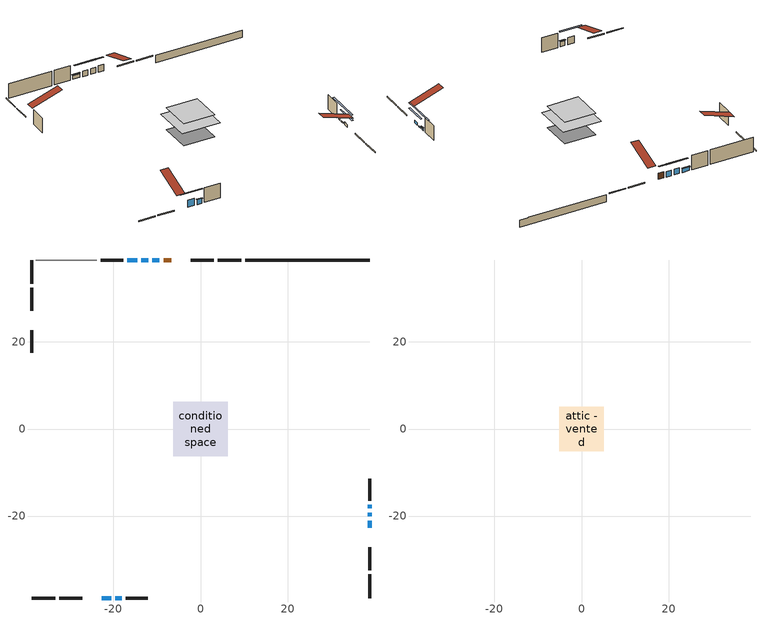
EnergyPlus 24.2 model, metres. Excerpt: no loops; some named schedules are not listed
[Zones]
conditioned space
 floor adiabatic (AdiabaticFloorConstruction): -6.23,-6.23 -6.23,6.23 6.23,6.23 6.23,-6.23 z3.05
 floor foundation (Slab1 construction): -5.1,-5.1 -5.1,5.1 5.1,5.1 5.1,-5.1 z-1.83
 wall outside (RimJoist1 construction): 9.41,38.84 3.98,38.84 / -38.84,-38.84 -33.41,-38.84 / -38.84,38.84 -38.84,33.41 / 38.84,-38.84 38.84,-33.41 z0.61:0.91
 wall outside (RimJoist2 construction): 3.05,38.84 -2.29,38.84 / -32.48,-38.84 -27.14,-38.84 / -38.84,32.48 -38.84,27.14 / 38.84,-32.48 38.84,-27.14 z0.61:0.91
 wall outside (AdiabaticWallConstruction 1): -6.77,38.84 -8.5,38.84 z0.61:2.64
 wall outside (AdiabaticWallConstruction): 38.84,-22.66 38.84,-21.03 z0.61:1.51; 38.84,-20.1 38.84,-19.19 z0.61:0.94; -9.42,38.84 -11.07,38.84 / -12,38.84 -13.64,38.84 z0.61:2.42; -22.66,-38.84 -20.55,-38.84 z0.61:2.94; 38.84,-18.27 38.84,-17.46 z0.61:1.5; -14.57,38.84 -16.87,38.84 z0.61:1.88; -19.62,-38.84 -18.14,-38.84 z0.61:2.24
 wall outside (Wall1 construction): -17.8,38.84 -22.93,38.84 / -17.22,-38.84 -12.08,-38.84 / -38.84,22.66 -38.84,17.52 / 38.84,-16.53 38.84,-11.4 z0.61:5.49
 wall foundation (FoundationWall1 construction): 10.34,38.84,-1.83 10.34,38.84,0.61 35.99,38.84,0.61 35.99,38.84,0.5 38.84,38.84,0.5 38.84,38.84,-1.83
 wall adiabatic (Wall3 construction): -23.86,38.84 -37.91,38.84 z0.61:5.49
 window (WindowConstruction): 38.84,-22.66 38.84,-21.03 z0.61:1.51
 window (WindowConstruction 7): 38.84,-20.1 38.84,-19.2 z0.61:0.94
 window (WindowConstruction 1): -9.43,38.84 -11.07,38.84 z0.61:2.42
 window (WindowConstruction 2): -12,38.84 -13.64,38.84 z0.61:2.42
 window (WindowConstruction 3): -22.66,-38.84 -20.55,-38.84 z0.61:2.94
 window (WindowConstruction 4): 38.84,-18.27 38.84,-17.46 z0.61:1.5
 window (WindowConstruction 5): -14.57,38.84 -16.87,38.84 z0.61:1.88
 window (WindowConstruction 6): -19.62,-38.84 -18.15,-38.84 z0.61:2.24
 door (Door): -6.77,38.84 -8.5,38.84 z0.61:2.64
 ceiling adiabatic (AdiabaticFloorConstruction): 6.23,-6.23 6.23,6.23 -6.23,6.23 -6.23,-6.23 z3.05
attic - vented
 floor to conditioned space (Floor1 construction Reversed): -5.1,-5.1 -5.1,5.1 5.1,5.1 5.1,-5.1 z5.49
 roof outside (Roof1 construction): -5.84,38.84,5.49 -5.84,28.9,8.8 -3.22,28.9,8.8 -3.22,38.84,5.49; -23.59,-38.84,5.49 -23.59,-28.9,8.8 -26.21,-28.9,8.8 -26.21,-38.84,5.49; -38.84,23.59,5.49 -28.9,23.59,8.8 -28.9,26.21,8.8 -38.84,26.21,5.49; 38.84,-23.59,5.49 28.9,-23.59,8.8 28.9,-26.21,8.8 38.84,-26.21,5.49
shading: 38.84,-18.39 38.84,-25.3 39.25,-25.3 39.25,-18.39 z4.15; 38.84,-14.12 38.84,-25.18 39.25,-25.18 39.25,-14.12 z6.02; -13.71,38.84 -6.79,38.84 -6.79,39.25 -13.71,39.25 z5.06; -16.28,38.84 -9.36,38.84 -9.36,39.25 -16.28,39.25 z5.06; -17.91,-38.84 -25.3,-38.84 -25.3,-39.25 -17.91,-39.25 z5.58; 38.84,-17.26 38.84,-18.47 39.25,-18.47 39.25,-17.26 z1.7; -17.07,38.84 -14.37,38.84 -14.37,39.25 -17.07,39.25 z2.08; -17.94,-38.84 -19.82,-38.84 -19.82,-39.25 -17.94,-39.25 z2.44
[Building]
Building 1: Terrain=Suburbs
[Site:Location]
Toronto City Centre_ON: Latitude {deg}=43.63; Longitude {deg}=-79.39; Time Zone {hr}=-5; Elevation {m}=77; Keep Site Location Information=Yes
[Site:GroundTemperature:Shallow]
5.01852, 3.26908, 3.12898, 3.95918, 7.29196, 10.6092, 13.4851, 15.3069, 15.4617, 13.9799, 11.1774, 7.9619
[Site:WaterMainsTemperature]
Calculation Method=Schedule; Temperature Schedule=mains temperature schedule
[Material] Roughness=Rough; Thermal Absorptance=0.9
Name | Thickness {m} | Conductivity {W/m-K} | Density {kg/m3} | Specific Heat {J/kg-K} | Solar Absorptance | Visible Absorptance
asphalt or fiberglass shingles | 0.00635 | 0.162714 | 1121.4 | 1465.45 | 0.4 | 0.4
ceiling loosefill ins | 0.0846667 | 0.0480833 | 16.02 | 1046.75 | 0.7 | 0.7
ceiling stud and cavity | 0.1397 | 0.119304 | 65.682 | 1177.47 | 0.7 | 0.7
concrete 4.0 in. | 0.1016 | 1.803125 | 2242.8 | 837.4 | 0.7 | 0.7
concrete 8.0 in. | 0.2032 | 1.803125 | 2242.8 | 837.4 | 0.7 | 0.7
door material | 0.04445 | 0.20624 | 512.64 | 1214.23 | 0.7 | 0.7
exterior vertical ins | 0.00128062 | 0.029427 | 32.04 | 1214.23 | 0.7 | 0.7
floor covering | 0.0127 | 0.0433444 | 54.468 | 1339.84 | 0.6 | 0.6
floor rigid ins; wall rigid ins | 0.512978 | 0.029427 | 32.04 | 1214.23 | 0.7 | 0.7
floor stud and cavity | 0.1397 | 1.75129 | 37.0049 | 1207.88 | 0.7 | 0.7
furniture material conditioned space 1 | 0.1524 | 0.115458 | 640.8 | 1214.23 | 0.6 | 0.6
gypsum board | 0.0127 | 0.160291 | 801 | 837.4 | 0.6 | 0.6
osb sheathing 0.5 in. | 0.0127 | 0.115458 | 512.64 | 1214.23 | 0.7 | 0.7
osb sheathing 0.5 in. 1 | 0.0127 | 0.115458 | 512.64 | 1214.23 | 0.4 | 0.4
osb sheathing 0.75 in. | 0.01905 | 0.115458 | 512.64 | 1214.23 | 0.7 | 0.7
osb sheathing 2.0 in. | 0.0508 | 0.115458 | 512.64 | 1214.23 | 0.7 | 0.7
rim joist stud and cavity | 0.0508 | 0.0452492 | 125.044 | 1163.47 | 0.6 | 0.6
rim joist stud and cavity 1 | 0.0508 | 0.648972 | 50.32683 | 1063.81 | 0.6 | 0.6
wall stud and cavity | 0.1397 | 0.702165 | 139.0536 | 1170.24 | 0.7 | 0.7
wall stud and cavity 1 | 0.1397 | 0.386005 | 139.0536 | 1170.24 | 0.7 | 0.7
wall stud and cavity 2 | 0.0889 | 0.380278 | 52.3479 | 1209.89 | 0.7 | 0.7
wall stud and cavity 3 | 0.0889 | 0.391764 | 83.0341 | 1211.67 | 0.7 | 0.7
wood siding | 0.0254 | 0.102417 | 544.68 | 1172.36 | 0.4 | 0.4
wood siding 1; wood siding 2; wood siding 3 | 0.0254 | 0.102417 | 544.68 | 1172.36 | 0.7 | 0.7
[WindowMaterial:SimpleGlazingSystem]
Name | U-Factor {W/m2-K} | Solar Heat Gain Coefficient
WindowMaterial | 2.257005 | 0.59
WindowMaterial 1 | 3.9076 | 0.63
WindowMaterial 2 | 2.14685 | 0.6
WindowMaterial 3 | 2.03159 | 0.66
WindowMaterial 4 | 2.259844 | 0.59
WindowMaterial 5 | 2.25189 | 0.56
WindowMaterial 6 | 2.09632 | 0.64
WindowMaterial 7 | 2.83503 | 0.24
[Construction]
AdiabaticFloorConstruction: floor stud and cavity, floor rigid ins, osb sheathing 0.75 in., floor covering
AdiabaticWallConstruction: wood siding 2, wall rigid ins, wall stud and cavity 2, gypsum board
AdiabaticWallConstruction 1: wood siding 3, wall rigid ins, wall stud and cavity 2, gypsum board
Door: door material
Floor1 construction Reversed: gypsum board, ceiling stud and cavity, ceiling loosefill ins
FoundationWall1 construction: concrete 8.0 in.
furniture construction conditioned space 1: furniture material conditioned space 1
PartitionWallConstruction: gypsum board, wall stud and cavity 3, gypsum board
RimJoist1 construction: wood siding 1, osb sheathing 2.0 in., rim joist stud and cavity
RimJoist2 construction: wood siding 1, rim joist stud and cavity 1
Roof1 construction: asphalt or fiberglass shingles
Slab1 construction: concrete 4.0 in.
Wall1 construction: wood siding, osb sheathing 0.5 in., wall stud and cavity, gypsum board
Wall3 construction: osb sheathing 0.5 in. 1, wall stud and cavity 1, gypsum board
WindowConstruction: WindowMaterial
WindowConstruction 1: WindowMaterial 1
WindowConstruction 2: WindowMaterial 2
WindowConstruction 3: WindowMaterial 3
WindowConstruction 4: WindowMaterial 4
WindowConstruction 5: WindowMaterial 5
WindowConstruction 6: WindowMaterial 6
WindowConstruction 7: WindowMaterial 7
[Zone] Multiplier=1; Part of Total Floor Area=Yes
Name | Volume {m3}
attic - vented | 56.0919
conditioned space | 664.7
[Space]
Name | Zone | Volume {m3}
attic - vented 1 | attic - vented | 56.0919
conditioned space 1 | conditioned space | 664.7
[ZoneInfiltration:EffectiveLeakageArea]
infil attic - vented 1: Zone or Space=attic - vented 1; Schedule=Always On Discrete; Effective Air Leakage Area {cm2}=4389.05; Stack Coefficient=0.000230505; Wind Coefficient=1.02579e-05
[ZoneMixing]
whole house fan mix: Zone or Space=attic - vented; Schedule=Always On Continuous; Design Flow Rate Calculation Method=Flow/Zone; Design Flow Rate {m3/s}=0; Source Zone or Space=conditioned space
[SurfaceProperty:ExposedFoundationPerimeter]
Slab1: Exposed Perimeter Calculation Method=TotalExposedPerimeter; Total Exposed Perimeter {m}=28.502
[InternalMass] Zone or ZoneList=conditioned space; Space or SpaceList=conditioned space 1
Name | Construction | Surface Area {m2}
furniture mass conditioned space 1 | furniture construction conditioned space 1 | 103.816
partition wall mass | PartitionWallConstruction | 259.54
[Lights]
interior lighting: Zone or ZoneList or Space or SpaceList=conditioned space 1; Schedule=interior lighting schedule; Design Level Calculation Method=LightingLevel; Lighting Level {W}=343.2; Return Air Fraction=0; Fraction Radiant=0.6; Fraction Visible=0.2; Fraction Replaceable=1
[People]
occupants: Zone or ZoneList or Space or SpaceList=conditioned space 1; Number of People Schedule=occupants schedule; Number of People Calculation Method=People; Number of People=3; Fraction Radiant=0.314171; Sensible Heat Fraction=0.56303; Activity Level Schedule=occupants activity schedule; Carbon Dioxide Generation Rate {m3/s-W}=0; Enable ASHRAE 55 Comfort Warnings=No; Mean Radiant Temperature Calculation Type=EnclosureAveraged
[ElectricEquipment] Zone or ZoneList or Space or SpaceList=conditioned space 1; Design Level Calculation Method=EquipmentLevel
Name | Schedule | Design Level {W} | Fraction Latent | Fraction Radiant | Fraction Lost
clothes dryer | clothes dryer schedule | 140.772 | 0.015 | 0.081 | 0.85
clothes washer | clothes washer schedule | 32.1985 | 0.03 | 0.162 | 0.7
cooking range | cooking range schedule | 208.969 | 0.08 | 0.432 | 0.2
dishwasher | dishwasher schedule | 66.8632 | 0.3 | 0.18 | 0.4
fridge | fridge schedule | 72.9452 | 0 | 0.6 | 0
mech vent house fan | mech vent house fan schedule | 0 | 0 | 0 | 1
mech vent house fan cfis | mech vent house fan cfis schedule | 0 | 0 | 0 | 0
misc plug loads | misc plug loads schedule | 494.7 | 0.045 | 0.513 | 0.1
whole house fan | Always On Discrete | 0 | 0 | 0 | 1
[OtherEquipment] Zone or ZoneList or Space or SpaceList=conditioned space 1; Design Level Calculation Method=EquipmentLevel
Name | Fuel Type | Schedule | Design Level {W} | Fraction Latent | Fraction Radiant | Fraction Lost
clothes dryer 1 | Electricity | clothes dryer schedule | 0 | 0.015 | 0.081 | 0.85
cooking range 1 | Electricity | cooking range schedule | 0 | 0.08 | 0.432 | 0.2
general water use latent | None | general water use schedule | 59.3978 | 1 | 0 | 0
general water use sensible | None | general water use schedule | -58.539 | 0 | 0.6 | 0
mech vent house fan latent load | None | Always On Discrete | 0 | 1 | 0 | 0
mech vent house fan sensible load | None | Always On Discrete | 0 | 0 | 0 | 0
water heater energy adjustment1 | NaturalGas | Always On Discrete | 0.01 | 0 | 0 | 1
[ZoneInfiltration:DesignFlowRate] Zone or ZoneList or Space or SpaceList=conditioned space 1; Schedule=Always On Discrete; Design Flow Rate Calculation Method=Flow/Zone; Design Flow Rate {m3/s}=0
infil flow; natural vent flow; whole house fan flow
[AvailabilityManager:Scheduled]
central ac and furnace airloop Availability Manager: Schedule=Always On Discrete
[Foundation:Kiva]
Foundation Kiva 1: Initial Indoor Air Temperature {C}=18; Wall Height Above Grade {m}=0.609996; Wall Depth Below Slab {m}=0.2032; Custom Block Material Name 1=exterior vertical ins; Custom Block Depth 1 {m}=2.43998; Custom Block X Position 1 {m}=0.2032; Custom Block Z Position 1 {m}=0
[Foundation:Kiva:Settings]
Soil Conductivity {W/m-K}=0.849921; Soil Density {kg/m3}=1842.3; Soil Specific Heat {J/kg-K}=418.7; Ground Solar Absorptivity=0.9; Ground Thermal Absorptivity=0.9; Ground Surface Roughness {m}=0.03; Far-Field Width {m}=40; Deep-Ground Boundary Condition=ZeroFlux; Deep-Ground Depth {m}=40; Minimum Cell Dimension {m}=0.2; Maximum Cell Growth Coefficient=3; Simulation Timestep=Timestep
[Exterior:Lights]
exterior lighting: Schedule=exterior lighting schedule; Design Level {W}=75.6
[EnergyManagementSystem:GlobalVariable]
central_ac_and_furnace_airloop_Fan_RTF
infil_program_Qfan
infil_program_Qinf
natural_vent_program_Qnv
natural_vent_program_Qwhf
[EnergyManagementSystem:Sensor]
Name | Output:Variable or Output:Meter Index Key | Output:Variable or Output:Meter
airflow_gain | infil flow | Infiltration Sensible Heat Gain Energy
airflow_gain_1 | natural vent flow | Infiltration Sensible Heat Gain Energy
airflow_gain_2 | whole house fan flow | Infiltration Sensible Heat Gain Energy
airflow_loss | infil flow | Infiltration Sensible Heat Loss Energy
airflow_loss_1 | natural vent flow | Infiltration Sensible Heat Loss Energy
airflow_loss_2 | whole house fan flow | Infiltration Sensible Heat Loss Energy
clg_load_cond |  | Cooling:EnergyTransfer:Zone:CONDITIONED SPACE
clg_sp_s; clg_sp_s_1 | cooling setpoint | Schedule Value
clothes_dryer_exhaust_0_sch_s | clothes dryer exhaust 0 schedule | Schedule Value
cool_season | cooling season schedule | Schedule Value
htg_load_cond |  | Heating:EnergyTransfer:Zone:CONDITIONED SPACE
htg_sp_s; htg_sp_s_1 | heating setpoint | Schedule Value
ig_ee_conv | clothes dryer | Electric Equipment Convective Heating Energy
ig_ee_conv_2 | cooking range | Electric Equipment Convective Heating Energy
ig_ee_conv_4 | fridge | Electric Equipment Convective Heating Energy
ig_ee_conv_5 | misc plug loads | Electric Equipment Convective Heating Energy
ig_ee_conv_6 | whole house fan | Electric Equipment Convective Heating Energy
ig_ee_rad | clothes dryer | Electric Equipment Radiant Heating Energy
ig_ee_rad_2 | cooking range | Electric Equipment Radiant Heating Energy
ig_ee_rad_4 | fridge | Electric Equipment Radiant Heating Energy
ig_ee_rad_5 | misc plug loads | Electric Equipment Radiant Heating Energy
ig_ee_rad_6 | whole house fan | Electric Equipment Radiant Heating Energy
ig_lgt_conv | interior lighting | Lights Convective Heating Energy
ig_lgt_rad | interior lighting | Lights Radiant Heating Energy
ig_lgt_vis | interior lighting | Lights Visible Radiation Heating Energy
ig_oe_conv | clothes dryer 1 | Other Equipment Convective Heating Energy
ig_oe_conv_1 | cooking range 1 | Other Equipment Convective Heating Energy
ig_oe_conv_2 | general water use latent | Other Equipment Convective Heating Energy
ig_oe_conv_3 | general water use sensible | Other Equipment Convective Heating Energy
ig_oe_conv_4 | water heater energy adjustment1 | Other Equipment Convective Heating Energy
ig_oe_rad | clothes dryer 1 | Other Equipment Radiant Heating Energy
ig_oe_rad_1 | cooking range 1 | Other Equipment Radiant Heating Energy
ig_oe_rad_2 | general water use latent | Other Equipment Radiant Heating Energy
ig_oe_rad_3 | general water use sensible | Other Equipment Radiant Heating Energy
ig_oe_rad_4 | water heater energy adjustment1 | Other Equipment Radiant Heating Energy
ig_ppl_conv | occupants | People Convective Heating Energy
ig_ppl_rad | occupants | People Radiant Heating Energy
im_conv | furniture mass conditioned space 1 | Surface Inside Face Convection Heat Gain Energy
im_conv_1 | partition wall mass | Surface Inside Face Convection Heat Gain Energy
im_ig | furniture mass conditioned space 1 | Surface Inside Face Internal Gains Radiation Heat Gain Energy
im_ig_1 | partition wall mass | Surface Inside Face Internal Gains Radiation Heat Gain Energy
im_lgt | furniture mass conditioned space 1 | Surface Inside Face Lights Radiation Heat Gain Energy
im_lgt_1 | partition wall mass | Surface Inside Face Lights Radiation Heat Gain Energy
im_sol | furniture mass conditioned space 1 | Surface Inside Face Solar Radiation Heat Gain Energy
im_sol_1 | partition wall mass | Surface Inside Face Solar Radiation Heat Gain Energy
im_surf | furniture mass conditioned space 1 | Surface Inside Face Net Surface Thermal Radiation Heat Gain Energy
im_surf_1 | partition wall mass | Surface Inside Face Net Surface Thermal Radiation Heat Gain Energy
mv_conv | mech vent house fan | Electric Equipment Convective Heating Energy
mv_conv_1 | mech vent house fan cfis | Electric Equipment Convective Heating Energy
mv_conv_2 | mech vent house fan latent load | Other Equipment Convective Heating Energy
mv_conv_3 | mech vent house fan sensible load | Other Equipment Convective Heating Energy
mv_rad | mech vent house fan | Electric Equipment Radiant Heating Energy
mv_rad_1 | mech vent house fan cfis | Electric Equipment Radiant Heating Energy
mv_rad_2 | mech vent house fan latent load | Other Equipment Radiant Heating Energy
mv_rad_3 | mech vent house fan sensible load | Other Equipment Radiant Heating Energy
natural_vent_s | natural vent schedule | Schedule Value
out_pb_s |  | Site Outdoor Air Barometric Pressure
out_wt_s |  | Site Outdoor Air Humidity Ratio
site_vw_s |  | Site Wind Speed
ss_back_out | Window1 | Surface Window Shortwave from Zone Back Out Window Heat Transfer Rate
ss_back_out_1 | Window10 | Surface Window Shortwave from Zone Back Out Window Heat Transfer Rate
ss_back_out_2 | Window3 | Surface Window Shortwave from Zone Back Out Window Heat Transfer Rate
ss_back_out_3 | Window4 | Surface Window Shortwave from Zone Back Out Window Heat Transfer Rate
ss_back_out_4 | Window5 | Surface Window Shortwave from Zone Back Out Window Heat Transfer Rate
ss_back_out_5 | Window6 | Surface Window Shortwave from Zone Back Out Window Heat Transfer Rate
ss_back_out_6 | Window7 | Surface Window Shortwave from Zone Back Out Window Heat Transfer Rate
ss_back_out_7 | Window9 | Surface Window Shortwave from Zone Back Out Window Heat Transfer Rate
ss_conv | Door1 | Surface Inside Face Convection Heat Gain Energy
ss_conv_1 | Window1 | Surface Inside Face Convection Heat Gain Energy
ss_conv_2 | Window10 | Surface Inside Face Convection Heat Gain Energy
ss_conv_3 | Window3 | Surface Inside Face Convection Heat Gain Energy
ss_conv_4 | Window4 | Surface Inside Face Convection Heat Gain Energy
ss_conv_5 | Window5 | Surface Inside Face Convection Heat Gain Energy
ss_conv_6 | Window6 | Surface Inside Face Convection Heat Gain Energy
ss_conv_7 | Window7 | Surface Inside Face Convection Heat Gain Energy
ss_conv_8 | Window9 | Surface Inside Face Convection Heat Gain Energy
ss_ig | Door1 | Surface Inside Face Internal Gains Radiation Heat Gain Energy
ss_ig_1 | Window1 | Surface Inside Face Internal Gains Radiation Heat Gain Energy
ss_ig_2 | Window10 | Surface Inside Face Internal Gains Radiation Heat Gain Energy
ss_ig_3 | Window3 | Surface Inside Face Internal Gains Radiation Heat Gain Energy
ss_ig_4 | Window4 | Surface Inside Face Internal Gains Radiation Heat Gain Energy
ss_ig_5 | Window5 | Surface Inside Face Internal Gains Radiation Heat Gain Energy
ss_ig_6 | Window6 | Surface Inside Face Internal Gains Radiation Heat Gain Energy
ss_ig_7 | Window7 | Surface Inside Face Internal Gains Radiation Heat Gain Energy
ss_ig_8 | Window9 | Surface Inside Face Internal Gains Radiation Heat Gain Energy
ss_lgt | Door1 | Surface Inside Face Lights Radiation Heat Gain Energy
ss_sol | Door1 | Surface Inside Face Solar Radiation Heat Gain Energy
ss_surf | Door1 | Surface Inside Face Net Surface Thermal Radiation Heat Gain Energy
ss_surf_1 | Window1 | Surface Inside Face Net Surface Thermal Radiation Heat Gain Energy
ss_surf_2 | Window10 | Surface Inside Face Net Surface Thermal Radiation Heat Gain Energy
ss_surf_3 | Window3 | Surface Inside Face Net Surface Thermal Radiation Heat Gain Energy
ss_surf_4 | Window4 | Surface Inside Face Net Surface Thermal Radiation Heat Gain Energy
ss_surf_5 | Window5 | Surface Inside Face Net Surface Thermal Radiation Heat Gain Energy
ss_surf_6 | Window6 | Surface Inside Face Net Surface Thermal Radiation Heat Gain Energy
ss_surf_7 | Window7 | Surface Inside Face Net Surface Thermal Radiation Heat Gain Energy
ss_surf_8 | Window9 | Surface Inside Face Net Surface Thermal Radiation Heat Gain Energy
ss_trans_in | Window1 | Surface Window Transmitted Solar Radiation Rate
ss_trans_in_1 | Window10 | Surface Window Transmitted Solar Radiation Rate
ss_trans_in_2 | Window3 | Surface Window Transmitted Solar Radiation Rate
ss_trans_in_3 | Window4 | Surface Window Transmitted Solar Radiation Rate
ss_trans_in_4 | Window5 | Surface Window Transmitted Solar Radiation Rate
ss_trans_in_5 | Window6 | Surface Window Transmitted Solar Radiation Rate
ss_trans_in_6 | Window7 | Surface Window Transmitted Solar Radiation Rate
ss_trans_in_7 | Window9 | Surface Window Transmitted Solar Radiation Rate
ss_trans_out | Window1 | Surface Inside Face Initial Transmitted Diffuse Transmitted Out Window Solar Radiation Rate
ss_trans_out_1 | Window10 | Surface Inside Face Initial Transmitted Diffuse Transmitted Out Window Solar Radiation Rate
ss_trans_out_2 | Window3 | Surface Inside Face Initial Transmitted Diffuse Transmitted Out Window Solar Radiation Rate
ss_trans_out_3 | Window4 | Surface Inside Face Initial Transmitted Diffuse Transmitted Out Window Solar Radiation Rate
ss_trans_out_4 | Window5 | Surface Inside Face Initial Transmitted Diffuse Transmitted Out Window Solar Radiation Rate
ss_trans_out_5 | Window6 | Surface Inside Face Initial Transmitted Diffuse Transmitted Out Window Solar Radiation Rate
ss_trans_out_6 | Window7 | Surface Inside Face Initial Transmitted Diffuse Transmitted Out Window Solar Radiation Rate
ss_trans_out_7 | Window9 | Surface Inside Face Initial Transmitted Diffuse Transmitted Out Window Solar Radiation Rate
s_conv | Floor1 | Surface Inside Face Convection Heat Gain Energy
s_conv_1 | FoundationWall1 | Surface Inside Face Convection Heat Gain Energy
s_conv_10 | RimJoist2:270 | Surface Inside Face Convection Heat Gain Energy
s_conv_11 | RimJoist2:90 | Surface Inside Face Convection Heat Gain Energy
s_conv_12 | Slab1 | Surface Inside Face Convection Heat Gain Energy
s_conv_13 | Wall1:0 | Surface Inside Face Convection Heat Gain Energy
s_conv_14 | Wall1:180 | Surface Inside Face Convection Heat Gain Energy
s_conv_15 | Wall1:270 | Surface Inside Face Convection Heat Gain Energy
s_conv_16 | Wall1:90 | Surface Inside Face Convection Heat Gain Energy
s_conv_17 | Wall3 | Surface Inside Face Convection Heat Gain Energy
s_conv_2 | inferred conditioned ceiling | Surface Inside Face Convection Heat Gain Energy
s_conv_3 | inferred conditioned floor | Surface Inside Face Convection Heat Gain Energy
s_conv_4 | RimJoist1:0 | Surface Inside Face Convection Heat Gain Energy
s_conv_5 | RimJoist1:180 | Surface Inside Face Convection Heat Gain Energy
s_conv_6 | RimJoist1:270 | Surface Inside Face Convection Heat Gain Energy
s_conv_7 | RimJoist1:90 | Surface Inside Face Convection Heat Gain Energy
s_conv_8 | RimJoist2:0 | Surface Inside Face Convection Heat Gain Energy
s_conv_9 | RimJoist2:180 | Surface Inside Face Convection Heat Gain Energy
s_ig | Floor1 | Surface Inside Face Internal Gains Radiation Heat Gain Energy
s_ig_1 | FoundationWall1 | Surface Inside Face Internal Gains Radiation Heat Gain Energy
s_ig_10 | RimJoist2:270 | Surface Inside Face Internal Gains Radiation Heat Gain Energy
s_ig_11 | RimJoist2:90 | Surface Inside Face Internal Gains Radiation Heat Gain Energy
s_ig_12 | Slab1 | Surface Inside Face Internal Gains Radiation Heat Gain Energy
s_ig_13 | Wall1:0 | Surface Inside Face Internal Gains Radiation Heat Gain Energy
s_ig_14 | Wall1:180 | Surface Inside Face Internal Gains Radiation Heat Gain Energy
s_ig_15 | Wall1:270 | Surface Inside Face Internal Gains Radiation Heat Gain Energy
s_ig_16 | Wall1:90 | Surface Inside Face Internal Gains Radiation Heat Gain Energy
s_ig_17 | Wall3 | Surface Inside Face Internal Gains Radiation Heat Gain Energy
s_ig_2 | inferred conditioned ceiling | Surface Inside Face Internal Gains Radiation Heat Gain Energy
s_ig_3 | inferred conditioned floor | Surface Inside Face Internal Gains Radiation Heat Gain Energy
s_ig_4 | RimJoist1:0 | Surface Inside Face Internal Gains Radiation Heat Gain Energy
s_ig_5 | RimJoist1:180 | Surface Inside Face Internal Gains Radiation Heat Gain Energy
s_ig_6 | RimJoist1:270 | Surface Inside Face Internal Gains Radiation Heat Gain Energy
s_ig_7 | RimJoist1:90 | Surface Inside Face Internal Gains Radiation Heat Gain Energy
s_ig_8 | RimJoist2:0 | Surface Inside Face Internal Gains Radiation Heat Gain Energy
s_ig_9 | RimJoist2:180 | Surface Inside Face Internal Gains Radiation Heat Gain Energy
s_lgt | Floor1 | Surface Inside Face Lights Radiation Heat Gain Energy
s_lgt_1 | FoundationWall1 | Surface Inside Face Lights Radiation Heat Gain Energy
s_lgt_10 | RimJoist2:270 | Surface Inside Face Lights Radiation Heat Gain Energy
s_lgt_11 | RimJoist2:90 | Surface Inside Face Lights Radiation Heat Gain Energy
s_lgt_12 | Slab1 | Surface Inside Face Lights Radiation Heat Gain Energy
s_lgt_13 | Wall1:0 | Surface Inside Face Lights Radiation Heat Gain Energy
s_lgt_14 | Wall1:180 | Surface Inside Face Lights Radiation Heat Gain Energy
s_lgt_15 | Wall1:270 | Surface Inside Face Lights Radiation Heat Gain Energy
s_lgt_16 | Wall1:90 | Surface Inside Face Lights Radiation Heat Gain Energy
s_lgt_17 | Wall3 | Surface Inside Face Lights Radiation Heat Gain Energy
s_lgt_2 | inferred conditioned ceiling | Surface Inside Face Lights Radiation Heat Gain Energy
s_lgt_3 | inferred conditioned floor | Surface Inside Face Lights Radiation Heat Gain Energy
s_lgt_4 | RimJoist1:0 | Surface Inside Face Lights Radiation Heat Gain Energy
s_lgt_5 | RimJoist1:180 | Surface Inside Face Lights Radiation Heat Gain Energy
s_lgt_6 | RimJoist1:270 | Surface Inside Face Lights Radiation Heat Gain Energy
s_lgt_7 | RimJoist1:90 | Surface Inside Face Lights Radiation Heat Gain Energy
s_lgt_8 | RimJoist2:0 | Surface Inside Face Lights Radiation Heat Gain Energy
s_lgt_9 | RimJoist2:180 | Surface Inside Face Lights Radiation Heat Gain Energy
s_sol | Floor1 | Surface Inside Face Solar Radiation Heat Gain Energy
s_sol_1 | FoundationWall1 | Surface Inside Face Solar Radiation Heat Gain Energy
s_sol_10 | RimJoist2:270 | Surface Inside Face Solar Radiation Heat Gain Energy
